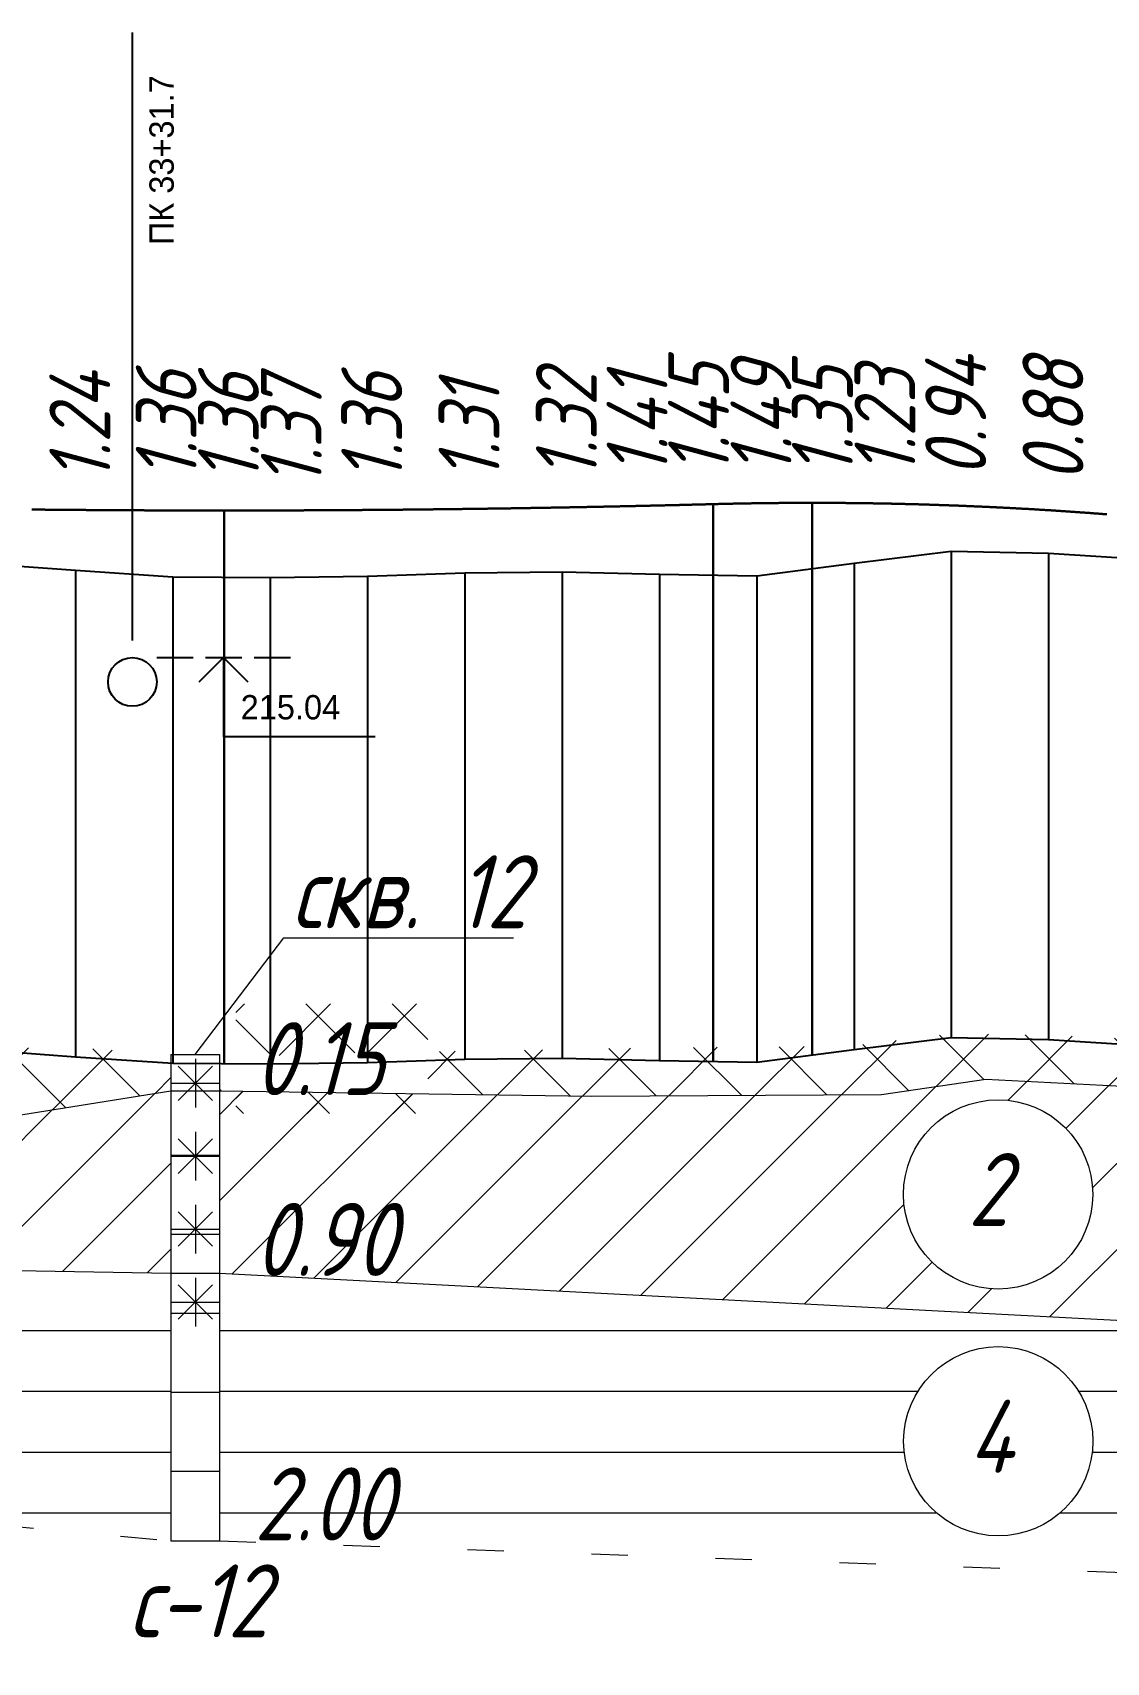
# Model space of a CAD drawing. Extents: x 2172 to 5772, y -842 to -248.
# Drawn here: x 2929.5 to 2973.6, y -483.6 to -416.6 of the extents above; entities that cross this region are included whole.
import ezdxf

# ---------------------------------------------------------------- set-up
doc = ezdxf.new("R2010")
doc.units = 0
doc.header["$MEASUREMENT"] = 0
doc.linetypes.add('CONTI', pattern=[0])
doc.linetypes.add('STROT', pattern=[1.7, 0.5, -1.2])
doc.layers.add('геология', color=7, linetype='CONTINUOUS', lineweight=20)
doc.layers.add('КРАСНЫЙ_ПРОФИЛЬ', color=1, linetype='CONTINUOUS', lineweight=30)
for name, color, linetype in [('ДИНАМИЧЕСКИЕ_КОММУНИКАЦИИ', 7, 'CONTINUOUS'), ('РАБОЧИЕ_ОТМЕТКИ', 1, 'CONTINUOUS'), ('ЧЕРНЫЙ_ПРОФИЛЬ', 7, 'CONTINUOUS')]:
    doc.layers.add(name, color=color, linetype=linetype)
doc.styles.add('ГОСТ', font='gost.TTF', dxfattribs={"oblique": 15, "height": 1})
pattern_1 = [(180, (5187.122, -2923.0004), (-7e-16, -3.25), [])]

# ---------------------------------------------------------------- blocks, each defined once
blk = doc.blocks.new('*U0')
at = {"layer": 'ДИНАМИЧЕСКИЕ_КОММУНИКАЦИИ', "color": 0}
blk.add_circle((0, 0), 1, dxfattribs=at)
blk = doc.blocks.new('*U1')
at = {"layer": 'ДИНАМИЧЕСКИЕ_КОММУНИКАЦИИ', "color": 0}
blk.add_text('215.04', height=1, dxfattribs=at).set_placement((4.45, -2.54))
blk = doc.blocks.new('*U2')
at = {"layer": 'ДИНАМИЧЕСКИЕ_КОММУНИКАЦИИ', "color": 0}
blk.add_text('ПК 33+31.7', height=1, rotation=90, dxfattribs=at).set_placement((1.7, 3.2))

msp = doc.modelspace()

# ---------------------------------------------------------------- hatches: boundary and pattern name
at = {"layer": 'геология', "linetype": 'Continuous'}
h = msp.add_hatch(dxfattribs=at)
h.set_pattern_fill('ANSI31', scale=20, angle=135, style=0)
h.set_pattern_definition([(180, (2172.2283, -872.4663), (-4e-16, -2.5), [])])
h.paths.add_polyline_path([(3105.679, -497.894), (3100.295, -497.506), (3100.295, -519.506)])
h.paths.add_polyline_path([(3098.295, -497.506), (3069.026, -496.457), (3098.295, -519.506)])
h.paths.add_polyline_path([(3095.377, -507.84, -1), (3087.596, -507.84, -1)], flags=16)
h.paths.add_polyline_path([(3098.295, -478.506), (3094.269, -477.334), (3075.95, -477.859), (3057.943, -477.729), (3057.943, -487.729), (3069.026, -496.457), (3098.295, -497.506)])
h.paths.add_polyline_path([(3082.547, -484.72, -1), (3090.328, -484.72, -1)], flags=16)
h.paths.add_polyline_path([(3107.228, -478.296), (3100.295, -478.506), (3100.295, -497.506), (3105.679, -497.894), (3107.228, -491.676)])
h.paths.add_polyline_path([(3055.943, -477.729), (2997.845, -470.675), (2997.845, -480.675), (3055.943, -487.729)])
h.paths.add_polyline_path([(3020.092, -478.789, -1), (3027.873, -478.789, -1)], flags=16)
h.paths.add_polyline_path([(2995.845, -470.675), (2937.148, -467.612), (2937.148, -478.612), (2995.845, -480.675)])
h.paths.add_polyline_path([(2965.266, -474.518, -1), (2973.047, -474.518, -1)], flags=16)
h.paths.add_polyline_path([(2935.148, -467.612), (2902.578, -467.013), (2877.223, -464.243), (2877.223, -473.243), (2935.148, -478.612)])
h.paths.add_polyline_path([(2875.223, -464.243), (2858.104, -464.299, -0.510101), (2851.805, -464.319), (2819.363, -464.426), (2817.121, -464.728), (2817.121, -472.728), (2875.223, -473.243)])
h.paths.add_polyline_path([(2866.261, -468.476, -1), (2858.481, -468.476, -1)], flags=16)
h.paths.add_polyline_path([(2815.121, -464.728), (2788.34, -465.726), (2757.069, -466.983), (2757.069, -475.983), (2815.121, -472.728)])
h.paths.add_polyline_path([(2812.243, -467.9), (2812.243, -465.9), (2814.243, -465.9), (2814.243, -467.9)], flags=16)
h.paths.add_polyline_path([(2755.069, -466.983), (2747.594, -468.75), (2747.594, -484.75), (2752.775, -485.118), (2755.069, -475.983)])
h.paths.add_polyline_path([(2745.594, -468.75), (2724.056, -461.574), (2697.034, -456.873), (2697.034, -469.873), (2715.941, -483.842), (2745.594, -484.75)])
h.paths.add_polyline_path([(2738.95, -474.795, -1), (2731.169, -474.795, -1)], flags=16)
h.paths.add_polyline_path([(2695.034, -456.873), (2675.653, -450.319), (2667.145, -449.292), (2664.204, -449.575, -0.625343), (2657.241, -450.247), (2657.05, -450.265), (2635.84, -449.678), (2635.84, -466.678), (2695.034, -469.873)])
h.paths.add_polyline_path([(2656.512, -459.647, -1), (2664.293, -459.647, -1)], flags=16)
h.paths.add_polyline_path([(2633.84, -449.678), (2615.668, -450.306), (2610.447, -450.491), (2575.112, -449.87), (2575.112, -466.37), (2630.663, -466.661), (2630.663, -464.729), (2632.663, -464.729), (2632.663, -466.672), (2633.84, -466.678)])
h.paths.add_polyline_path([(2573.112, -449.87), (2545.307, -449.807), (2534.156, -449.942), (2525.127, -450.367), (2516.098, -450.792), (2516.098, -466.792), (2573.112, -466.37)])
h.paths.add_polyline_path([(2514.098, -450.796), (2502.318, -453.238), (2488.412, -456.142), (2473.995, -463.346), (2473.995, -477.346), (2501.918, -477.287), (2514.098, -466.792)])
h.paths.add_polyline_path([(2492.069, -466.477, -1), (2484.288, -466.477, -1)], flags=16)
h.paths.add_polyline_path([(3100.971, -498.537), (3109.711, -498.537), (3109.711, -494.03), (3100.971, -494.03)], flags=9)
h.paths.add_polyline_path([(3089.501, -509.889), (3093.522, -509.889), (3093.522, -505.386), (3089.501, -505.386)], flags=8)
h.paths.add_polyline_path([(3084.452, -486.769), (3088.688, -486.769), (3088.688, -482.266), (3084.452, -482.266)], flags=8)
h.paths.add_polyline_path([(3058.619, -488.463), (3067.359, -488.463), (3067.359, -483.956), (3058.619, -483.956)], flags=24)
h.paths.add_polyline_path([(3053.467, -492.45), (3062.42, -492.45), (3062.42, -487.946), (3053.467, -487.946)], flags=9)
h.paths.add_polyline_path([(3100.97, -479.396), (3109.71, -479.396), (3109.71, -474.889), (3100.97, -474.889)], flags=9)
h.paths.add_polyline_path([(3021.997, -480.838), (3026.232, -480.838), (3026.232, -476.334), (3021.997, -476.334)], flags=8)
h.paths.add_polyline_path([(2998.521, -481.408), (3007.261, -481.408), (3007.261, -476.902), (2998.521, -476.902)], flags=25)
h.paths.add_polyline_path([(2967.171, -476.567), (2971.406, -476.567), (2971.406, -472.064), (2967.171, -472.064)], flags=8)
h.paths.add_polyline_path([(2937.823, -479.346), (2946.563, -479.346), (2946.563, -474.839), (2937.823, -474.839)], flags=25)
h.paths.add_polyline_path([(2877.899, -473.976), (2886.639, -473.976), (2886.639, -469.47), (2877.899, -469.47)], flags=25)
h.paths.add_polyline_path([(2860.385, -470.525), (2864.621, -470.525), (2864.621, -466.022), (2860.385, -466.022)], flags=8)
h.paths.add_polyline_path([(2817.796, -473.462), (2826.537, -473.462), (2826.537, -468.955), (2817.796, -468.955)], flags=9)
h.paths.add_polyline_path([(2817.796, -465.647), (2825.893, -465.647), (2825.893, -461.141), (2817.796, -461.141)], flags=9)
h.paths.add_polyline_path([(2804.271, -468.407), (2813.441, -468.407), (2813.441, -463.9), (2804.271, -463.9)], flags=9)
h.paths.add_polyline_path([(2757.745, -476.716), (2766.485, -476.716), (2766.485, -472.21), (2757.745, -472.21)], flags=9)
h.paths.add_polyline_path([(2757.745, -467.735), (2765.197, -467.735), (2765.197, -463.231), (2757.745, -463.231)], flags=9)
h.paths.add_polyline_path([(2752.592, -480.706), (2760.26, -480.706), (2760.26, -476.199), (2752.592, -476.199)], flags=9)
h.paths.add_polyline_path([(2748.268, -485.562), (2757.01, -485.562), (2757.01, -481.052), (2748.268, -481.052)], flags=9)
h.paths.add_polyline_path([(2748.27, -469.606), (2756.151, -469.606), (2756.151, -465.102), (2748.27, -465.102)], flags=9)
h.paths.add_polyline_path([(2733.073, -476.844), (2737.309, -476.844), (2737.309, -472.34), (2733.073, -472.34)], flags=8)
h.paths.add_polyline_path([(2697.71, -470.607), (2706.45, -470.607), (2706.45, -466.1), (2697.71, -466.1)], flags=24)
h.paths.add_polyline_path([(2692.558, -474.594), (2700.225, -474.594), (2700.225, -470.09), (2692.558, -470.09)], flags=9)
h.paths.add_polyline_path([(2658.417, -461.696), (2662.652, -461.696), (2662.652, -457.193), (2658.417, -457.193)], flags=8)
h.paths.add_polyline_path([(2636.515, -467.411), (2645.255, -467.411), (2645.255, -462.905), (2636.515, -462.905)], flags=25)
h.paths.add_polyline_path([(2636.516, -450.542), (2645.04, -450.542), (2645.04, -446.039), (2636.516, -446.039)], flags=9)
h.paths.add_polyline_path([(2624.014, -467.235), (2631.251, -467.235), (2631.251, -462.731), (2624.014, -462.731)], flags=9)
h.paths.add_polyline_path([(2575.788, -467.103), (2584.528, -467.103), (2584.528, -462.597), (2575.788, -462.597)], flags=9)
h.paths.add_polyline_path([(2575.788, -450.708), (2584.098, -450.708), (2584.098, -446.205), (2575.788, -446.205)], flags=9)
h.paths.add_polyline_path([(2516.774, -467.526), (2525.514, -467.526), (2525.514, -463.02), (2516.774, -463.02)], flags=9)
h.paths.add_polyline_path([(2516.774, -451.631), (2525.513, -451.631), (2525.513, -447.127), (2516.774, -447.127)], flags=9)
h.paths.add_polyline_path([(2486.192, -468.526), (2490.428, -468.526), (2490.428, -464.023), (2486.192, -464.023)], flags=8)
h.paths.add_polyline_path([(2474.67, -478.32), (2483.41, -478.32), (2483.41, -473.813), (2474.67, -473.813)], flags=9)
h.paths.add_polyline_path([(2474.67, -464.035), (2482.767, -464.035), (2482.767, -459.529), (2474.67, -459.529)], flags=24)
h = msp.add_hatch(dxfattribs=at)
h.set_pattern_fill('ANSI37', color=1, scale=20, style=0)
h.set_pattern_definition([(45, (2172.2283, -872.4663), (-1.767767, 1.767767), []), (135, (2172.2283, -872.4663), (-1.767767, -1.767767), [])])
h.paths.add_polyline_path([(2633.84, -446.708), (2631.228, -446.786), (2627.248, -447.228), (2623.267, -447.602), (2619.228, -447.346), (2615.194, -447.004), (2611.228, -446.811), (2609.468, -446.756), (2582.25, -449.995), (2610.447, -450.491), (2615.668, -450.306), (2633.84, -449.678)])
edge = h.paths.add_edge_path()
edge.add_arc((2660.559, -448.216), 3.89, 155.4244, 180, ccw=False)
edge.add_line((2657.021, -446.598), (2655.228, -446.696))
edge.add_line((2655.228, -446.696), (2651.228, -446.776))
edge.add_line((2651.228, -446.776), (2647.228, -446.736))
edge.add_line((2647.228, -446.736), (2643.228, -446.676))
edge.add_line((2643.228, -446.676), (2639.228, -446.676))
edge.add_line((2639.228, -446.676), (2635.84, -446.668))
edge.add_line((2635.84, -446.668), (2635.84, -449.678))
edge.add_line((2635.84, -449.678), (2657.05, -450.265))
edge.add_line((2657.05, -450.265), (2657.241, -450.247))
edge.add_arc((2660.559, -448.216), 3.89, 180, 211.46903, ccw=False)
edge = h.paths.add_edge_path()
edge.add_line((2687.228, -448.546), (2683.228, -448.126))
edge.add_line((2683.228, -448.126), (2679.228, -447.516))
edge.add_line((2679.228, -447.516), (2675.19, -447.089))
edge.add_line((2675.19, -447.089), (2671.228, -446.814))
edge.add_line((2671.228, -446.814), (2667.167, -446.393))
edge.add_line((2667.167, -446.393), (2663.707, -445.93))
edge.add_arc((2660.559, -448.216), 3.89, 0, 35.98951, ccw=False)
edge.add_arc((2660.559, -448.216), 3.89, 339.54716, 360, ccw=False)
edge.add_line((2664.204, -449.575), (2667.145, -449.292))
edge.add_line((2667.145, -449.292), (2675.653, -450.319))
edge.add_line((2675.653, -450.319), (2695.034, -456.873))
edge.add_line((2695.034, -456.873), (2695.034, -449.873))
edge.add_line((2695.034, -449.873), (2696.034, -449.873))
edge.add_line((2696.034, -449.873), (2695.228, -449.726))
edge.add_line((2695.228, -449.726), (2691.228, -449.076))
edge.add_line((2691.228, -449.076), (2687.228, -448.546))
h.paths.add_polyline_path([(2745.594, -455.74), (2743.228, -455.716), (2742.068, -455.576), (2739.228, -456.066), (2735.228, -456.456), (2731.228, -456.296), (2727.228, -455.626), (2723.228, -454.856), (2719.228, -454.046), (2715.228, -453.246), (2711.228, -452.496), (2707.228, -451.926), (2703.228, -451.256), (2699.228, -450.456), (2697.034, -450.056), (2697.034, -456.873), (2724.056, -461.574), (2745.594, -468.75)])
h.paths.add_polyline_path([(2755.069, -455.972), (2751.228, -455.866), (2747.594, -455.766), (2747.594, -468.75), (2755.069, -466.983)])
h.paths.add_polyline_path([(2815.121, -452.778), (2811.228, -453.186), (2807.228, -453.576), (2803.228, -453.906), (2799.228, -454.226), (2795.228, -454.496), (2791.228, -454.726), (2787.228, -454.846), (2783.228, -454.986), (2779.228, -455.186), (2775.228, -455.546), (2771.228, -455.786), (2767.228, -455.896), (2763.228, -455.946), (2759.228, -456.006), (2757.069, -455.99), (2757.069, -466.983), (2788.34, -465.726), (2815.121, -464.728)])
edge = h.paths.add_edge_path(flags=16)
edge.add_arc((2783.434, -460.221), 3.89, 0, 360)
edge = h.paths.add_edge_path()
edge.add_line((2875.223, -453.243), (2876.223, -453.243))
edge.add_line((2876.223, -453.243), (2875.228, -453.026))
edge.add_line((2875.228, -453.026), (2871.228, -452.676))
edge.add_line((2871.228, -452.676), (2867.228, -452.246))
edge.add_line((2867.228, -452.246), (2863.228, -451.666))
edge.add_line((2863.228, -451.666), (2859.228, -451.796))
edge.add_line((2859.228, -451.796), (2855.228, -451.776))
edge.add_line((2855.228, -451.776), (2851.228, -451.626))
edge.add_line((2851.228, -451.626), (2847.228, -451.636))
edge.add_line((2847.228, -451.636), (2843.228, -451.886))
edge.add_line((2843.228, -451.886), (2839.228, -452.086))
edge.add_line((2839.228, -452.086), (2835.228, -452.266))
edge.add_line((2835.228, -452.266), (2831.228, -452.326))
edge.add_line((2831.228, -452.326), (2827.228, -452.356))
edge.add_line((2827.228, -452.356), (2823.228, -452.486))
edge.add_line((2823.228, -452.486), (2819.228, -452.596))
edge.add_line((2819.228, -452.596), (2817.121, -452.686))
edge.add_line((2817.121, -452.686), (2817.121, -464.728))
edge.add_line((2817.121, -464.728), (2841.52, -461.434))
edge.add_line((2841.52, -461.434), (2851.357, -460.525))
edge.add_arc((2854.947, -462.025), 3.89, 35.27094, 157.31648, ccw=False)
edge.add_line((2858.123, -459.779), (2875.223, -457.243))
edge.add_line((2875.223, -457.243), (2875.223, -453.243))
edge = h.paths.add_edge_path(flags=16)
edge.add_arc((2843.047, -456.452), 3.89, 0, 360)
h.paths.add_polyline_path([(2888.739, -455.334), (2887.228, -455.186), (2883.228, -454.766), (2879.228, -453.896), (2877.223, -453.46), (2877.223, -457.243), (2893.451, -459.677), (2902.604, -461.02), (2904.546, -461.396), (2896.31, -458.506)])
h.paths.add_polyline_path([(2935.148, -458.591), (2931.228, -458.336), (2927.228, -458.356), (2923.228, -458.386), (2919.228, -458.336), (2915.228, -458.026), (2911.228, -458.106), (2907.228, -457.936), (2903.228, -457.376), (2899.228, -456.656), (2895.228, -456.026), (2891.228, -455.576), (2888.739, -455.334), (2896.31, -458.506), (2904.546, -461.396), (2908.331, -462.128), (2918.134, -462.447), (2926.468, -461.488), (2935.148, -460.112)])
h.paths.add_polyline_path([(2983.228, -458.906), (2979.228, -458.466), (2975.228, -457.996), (2971.228, -457.826), (2967.228, -457.756), (2963.228, -458.256), (2959.228, -458.316), (2955.228, -458.326), (2951.228, -458.416), (2947.228, -458.476), (2943.228, -458.526), (2939.228, -458.666), (2937.148, -458.63), (2937.148, -460.112), (2952.449, -460.334), (2964.352, -460.255), (2968.652, -459.63), (2976.393, -460.021), (2995.845, -461.675), (2995.845, -460.633), (2995.228, -460.606), (2991.228, -460.036), (2987.228, -459.366)])
h.paths.add_polyline_path([(3035.228, -464.706), (3031.228, -464.526), (3027.228, -464.366), (3023.228, -463.956), (3019.228, -463.396), (3015.228, -462.756), (3011.228, -461.896), (3007.228, -461.246), (3003.228, -460.936), (2999.228, -460.776), (2997.845, -460.718), (2997.845, -461.675), (3007.24, -462.448), (3015.757, -464.472), (3028.118, -466.353), (3036.549, -466.353), (3044.547, -467.487), (3055.943, -469.729), (3055.943, -467.729), (3056.943, -467.729), (3055.228, -467.386), (3051.228, -466.626), (3047.228, -466.086), (3043.228, -465.696), (3039.228, -465.296)])
edge = h.paths.add_edge_path()
edge.add_arc((3085.654, -471.868), 3.89, 119.50582, 180, ccw=False)
edge.add_line((3083.737, -468.482), (3083.228, -468.436))
edge.add_line((3083.228, -468.436), (3079.228, -468.326))
edge.add_line((3079.228, -468.326), (3075.228, -469.276))
edge.add_line((3075.228, -469.276), (3071.228, -469.416))
edge.add_line((3071.228, -469.416), (3067.228, -469.146))
edge.add_line((3067.228, -469.146), (3063.228, -468.636))
edge.add_line((3063.228, -468.636), (3059.228, -468.186))
edge.add_line((3059.228, -468.186), (3057.943, -467.929))
edge.add_line((3057.943, -467.929), (3057.943, -469.729))
edge.add_line((3057.943, -469.729), (3066.481, -472.337))
edge.add_line((3066.481, -472.337), (3075.035, -473.373))
edge.add_line((3075.035, -473.373), (3081.671, -474.773))
edge.add_line((3081.671, -474.773), (3083.425, -475.057))
edge.add_arc((3085.654, -471.868), 3.89, 180, 235.06071, ccw=False)
edge = h.paths.add_edge_path()
edge.add_line((3098.295, -469.573), (3097.548, -469.626))
edge.add_line((3097.548, -469.626), (3095.228, -469.536))
edge.add_line((3095.228, -469.536), (3091.228, -469.346))
edge.add_line((3091.228, -469.346), (3088.204, -468.93))
edge.add_arc((3085.654, -471.868), 3.89, 0, 49.03, ccw=False)
edge.add_arc((3085.654, -471.868), 3.89, -73.47193, 0, ccw=False)
edge.add_line((3086.76, -475.598), (3090.243, -476.162))
edge.add_line((3090.243, -476.162), (3098.295, -478.506))
edge.add_line((3098.295, -478.506), (3098.295, -469.573))
h.paths.add_polyline_path([(3107.228, -469.646), (3103.228, -469.516), (3100.295, -469.509), (3100.295, -478.506), (3107.228, -478.296)])
h.paths.add_polyline_path([(2937.824, -461.037), (2945.705, -461.037), (2945.705, -456.534), (2937.824, -456.534)])
h.paths.add_polyline_path([(2998.521, -462.453), (3006.617, -462.453), (3006.617, -457.95), (2998.521, -457.95)])
h.paths.add_polyline_path([(3058.619, -470.586), (3067.359, -470.586), (3067.359, -466.08), (3058.619, -466.08)])
h.paths.add_polyline_path([(3100.97, -479.396), (3109.71, -479.396), (3109.71, -474.889), (3100.97, -474.889)])
h = msp.add_hatch(dxfattribs=at)
h.set_pattern_fill('ANSI31', scale=20, style=0)
h.set_pattern_definition([(45, (3009.719, -466.3003), (-1.767767, 1.767767), [])])
h.paths.add_polyline_path([(3024.678, -465.907), (3015.757, -464.472), (3007.24, -462.448), (2997.845, -461.675), (2997.845, -470.675), (3055.943, -477.729), (3055.943, -469.729), (3044.547, -467.487), (3036.549, -466.353), (3028.118, -466.353), (3024.678, -465.907, -0.370657), (3027.984, -469.753, -1), (3020.203, -469.753, -0.459155)], flags=16)
h.paths.add_polyline_path([(2270.88, -479.487), (2269.805, -479.487), (2269.805, -481.49), (2267.805, -481.49), (2267.805, -479.487), (2267.228, -479.487), (2267.228, -485.487), (2270.88, -485.487)])
h.paths.add_polyline_path([(2283.848, -477.583), (2272.88, -479.487), (2272.88, -485.487), (2281.348, -483.871), (2283.848, -483.098)])
h.paths.add_polyline_path([(2289.148, -476.663), (2283.848, -477.583), (2283.848, -483.098), (2289.148, -481.459)])
h.paths.add_polyline_path([(2324.49, -470.529), (2289.148, -476.663), (2289.148, -481.459)])
h.paths.add_polyline_path([(2452.641, -457.257), (2408.716, -463.748), (2452.641, -462.257)])
h.paths.add_polyline_path([(2471.995, -457.346), (2454.641, -457.257), (2454.641, -462.257), (2471.995, -463.346)])
h.paths.add_polyline_path([(2488.412, -456.142), (2473.995, -457.346), (2473.995, -463.346)])
h.paths.add_polyline_path([(2875.223, -457.243), (2858.123, -459.779, -0.155125), (2858.837, -462.025, -0.157311), (2858.104, -464.299), (2875.223, -464.243)])
h.paths.add_polyline_path([(2851.057, -462.025, -0.0993), (2851.357, -460.525), (2841.52, -461.434), (2819.363, -464.426), (2851.805, -464.319, -0.15899)])
h.paths.add_polyline_path([(2745.594, -484.75), (2715.941, -483.842), (2745.594, -505.75)])
h.paths.add_polyline_path([(2738.507, -490.069, -1), (2730.726, -490.069, -1)], flags=16)
h.paths.add_polyline_path([(2752.775, -485.118), (2747.594, -484.75), (2747.594, -505.75)])
h.paths.add_polyline_path([(2935.148, -460.112), (2926.468, -461.488), (2918.134, -462.447), (2908.331, -462.128), (2902.604, -461.02), (2893.451, -459.677), (2877.223, -457.243), (2877.223, -464.243), (2902.578, -467.013), (2935.148, -467.612)])
h.paths.add_polyline_path([(2995.845, -461.675), (2976.393, -460.021), (2968.652, -459.63), (2964.352, -460.255), (2952.449, -460.334), (2937.148, -460.112), (2937.148, -467.612), (2995.845, -470.675)])
h.paths.add_polyline_path([(2965.26, -464.368, -1), (2973.041, -464.368, -1)], flags=16)
h.paths.add_polyline_path([(3024.678, -465.907), (3015.757, -464.472), (3007.24, -462.448), (2997.845, -461.675), (2997.845, -470.675), (3023.624, -473.615, -0.37925), (3020.203, -469.753, -0.459155)], flags=0)
h.paths.add_polyline_path([(3055.943, -469.729), (3044.547, -467.487), (3036.549, -466.353), (3028.118, -466.353), (3015.757, -464.472), (3007.24, -462.448), (2997.845, -461.675), (2997.845, -470.675), (3055.943, -477.729)])
h.paths.add_polyline_path([(3020.203, -469.753, -1), (3027.984, -469.753, -1)], flags=0)
h.paths.add_polyline_path([(3022.107, -471.802), (3026.344, -471.802), (3026.344, -467.296), (3022.107, -467.296)], flags=8)
h.paths.add_polyline_path([(2998.521, -471.402), (3006.617, -471.402), (3006.617, -466.899), (2998.521, -466.899)], flags=8)
h.paths.add_polyline_path([(2998.521, -471.402), (3006.617, -471.402), (3006.617, -466.899), (2998.521, -466.899)], flags=8)
h = msp.add_hatch(dxfattribs=at)
h.set_pattern_fill('ANSI31', scale=26, angle=135, style=0)
h.set_pattern_definition(pattern_1)
h.paths.add_polyline_path([(2937.148, -460.112), (2935.148, -460.112), (2935.148, -467.612), (2937.148, -467.612)])
h = msp.add_hatch(dxfattribs=at)
h.set_pattern_fill('ANSI31', scale=26, angle=135, style=0)
h.set_pattern_definition(pattern_1)
h.paths.add_polyline_path([(2937.148, -467.612), (2935.148, -467.612), (2935.148, -478.612), (2937.148, -478.612)])

# ---------------------------------------------------------------- linework, layer by layer
at = {"layer": 'геология', "color": 7, "linetype": 'Continuous'}
for p, q in [((2936.148, -458.612), (2939.793, -453.811)), ((2939.793, -453.811), (2949.238, -453.811)), ((2935.148, -458.612), (2937.148, -458.612)), ((2964.352, -460.255), (2968.652, -459.63)), ((2968.652, -459.63), (2976.393, -460.021)), ((2926.468, -461.488), (2935.148, -460.112)), ((2935.148, -460.112), (2937.148, -460.112)), ((2935.148, -460.112), (2937.148, -460.112)), ((2937.148, -460.112), (2952.449, -460.334)), ((2952.449, -460.334), (2964.352, -460.255)), ((2902.578, -467.013), (2935.148, -467.612)), ((2935.148, -467.612), (2937.148, -467.612)), ((2935.148, -467.612), (2937.148, -467.612)), ((2937.148, -467.612), (2995.845, -470.675)), ((2935.148, -478.612), (2937.148, -478.612)), ((2935.148, -478.612), (2937.148, -478.612))]:
    msp.add_line(p, q, dxfattribs=at)
at = {"layer": 'геология', "color": 7, "linetype": 'Continuous', "ltscale": 5}
for p, q in [((2935.148, -458.612), (2935.148, -478.612)), ((2937.148, -458.612), (2937.148, -478.612))]:
    msp.add_line(p, q, dxfattribs=at)
at = {"layer": 'геология', "color": 1, "linetype": 'Continuous'}
for p, q in [((2936.155, -458.795), (2936.155, -460.795)), ((2935.448, -460.502), (2936.862, -459.088)), ((2936.862, -460.502), (2935.448, -459.088)), ((2935.155, -459.795), (2937.155, -459.795)), ((2935.448, -463.502), (2936.862, -462.088)), ((2936.862, -463.502), (2935.448, -462.088)), ((2936.155, -461.795), (2936.155, -463.795)), ((2935.155, -462.795), (2937.155, -462.795)), ((2935.448, -466.502), (2936.862, -465.088)), ((2936.862, -466.502), (2935.448, -465.088)), ((2936.155, -464.795), (2936.155, -466.795)), ((2935.155, -465.795), (2937.155, -465.795)), ((2935.448, -469.502), (2936.862, -468.088)), ((2936.862, -469.502), (2935.448, -468.088)), ((2936.155, -467.795), (2936.155, -469.795)), ((2935.155, -468.795), (2937.155, -468.795))]:
    msp.add_line(p, q, dxfattribs=at)
at = {"layer": 'геология', "color": 7, "linetype": 'STROT', "ltscale": 3}
for p, q in [((2877.223, -473.243), (2935.148, -478.612)), ((2937.148, -478.612), (2995.845, -480.675))]:
    msp.add_line(p, q, dxfattribs=at)
at = {"layer": 'геология', "color": 7, "linetype": 'Continuous'}
for centre in [(2969.151, -464.368), (2969.157, -474.518)]:
    msp.add_circle(centre, 3.89, dxfattribs=at)
at = {"layer": 'ДИНАМИЧЕСКИЕ_КОММУНИКАЦИИ', "color": 7}
for points in [[(2933.568, -441.595), (2933.568, -416.595)], [(2934.568, -442.295), (2936.068, -442.295)], [(2936.318, -443.295), (2937.318, -442.295), (2938.318, -443.295)], [(2936.568, -442.295), (2938.068, -442.295)], [(2937.318, -442.295), (2937.318, -445.535), (2943.551, -445.535)], [(2938.568, -442.295), (2940.068, -442.295)]]:
    msp.add_lwpolyline(points, dxfattribs=at)
at = {"layer": 'КРАСНЫЙ_ПРОФИЛЬ'}
for p, q in [((2937.338, -436.247), (2937.338, -458.976)), ((2957.435, -435.984), (2957.435, -458.891)), ((2961.503, -435.931), (2961.503, -458.626))]:
    msp.add_line(p, q, dxfattribs=at)
for points in [[(2929.435, -436.206), (2929.475, -436.206), (2929.515, -436.207), (2929.555, -436.207), (2929.595, -436.208), (2929.635, -436.208), (2929.675, -436.208), (2929.715, -436.209), (2929.755, -436.209), (2929.795, -436.21), (2929.835, -436.21), (2929.875, -436.21), (2929.915, -436.211), (2929.955, -436.211), (2929.995, -436.212), (2930.035, -436.212), (2930.075, -436.212), (2930.115, -436.213), (2930.155, -436.213), (2930.195, -436.213), (2930.235, -436.214), (2930.275, -436.214), (2930.315, -436.215), (2930.355, -436.215), (2930.395, -436.215), (2930.435, -436.216), (2930.475, -436.216), (2930.515, -436.216), (2930.555, -436.217), (2930.595, -436.217), (2930.635, -436.217), (2930.675, -436.218), (2930.715, -436.218), (2930.755, -436.218), (2930.795, -436.219), (2930.835, -436.219), (2930.875, -436.219), (2930.915, -436.22), (2930.955, -436.22), (2930.995, -436.22), (2931.035, -436.221), (2931.075, -436.221), (2931.115, -436.221), (2931.155, -436.222), (2931.195, -436.222), (2931.228, -436.222), (2931.235, -436.222), (2931.275, -436.223), (2931.315, -436.223), (2931.355, -436.223), (2931.395, -436.224), (2931.435, -436.224), (2931.475, -436.224), (2931.515, -436.225), (2931.555, -436.225), (2931.595, -436.225), (2931.635, -436.225), (2931.675, -436.226), (2931.715, -436.226), (2931.755, -436.226), (2931.795, -436.227), (2931.835, -436.227), (2931.875, -436.227), (2931.915, -436.227), (2931.955, -436.228), (2931.995, -436.228), (2932.035, -436.228), (2932.075, -436.229), (2932.115, -436.229), (2932.155, -436.229), (2932.195, -436.229), (2932.235, -436.23), (2932.275, -436.23), (2932.315, -436.23), (2932.355, -436.23), (2932.395, -436.231), (2932.435, -436.231), (2932.475, -436.231), (2932.515, -436.231), (2932.555, -436.232), (2932.595, -436.232), (2932.635, -436.232), (2932.675, -436.232), (2932.715, -436.233), (2932.755, -436.233), (2932.795, -436.233), (2932.835, -436.233), (2932.875, -436.234), (2932.915, -436.234), (2932.955, -436.234), (2932.995, -436.234), (2933.035, -436.235), (2933.075, -436.235), (2933.115, -436.235), (2933.155, -436.235), (2933.195, -436.235), (2933.235, -436.236), (2933.275, -436.236), (2933.315, -436.236), (2933.355, -436.236), (2933.395, -436.236), (2933.435, -436.237), (2933.475, -436.237), (2933.515, -436.237), (2933.555, -436.237), (2933.595, -436.237), (2933.635, -436.238), (2933.675, -436.238), (2933.715, -436.238), (2933.755, -436.238), (2933.795, -436.238), (2933.835, -436.239), (2933.875, -436.239), (2933.915, -436.239), (2933.955, -436.239), (2933.995, -436.239), (2934.035, -436.239), (2934.075, -436.24), (2934.115, -436.24), (2934.155, -436.24), (2934.195, -436.24), (2934.235, -436.24), (2934.275, -436.24), (2934.315, -436.241), (2934.355, -436.241), (2934.395, -436.241), (2934.435, -436.241), (2934.475, -436.241), (2934.515, -436.241), (2934.555, -436.242), (2934.595, -436.242), (2934.635, -436.242), (2934.675, -436.242), (2934.715, -436.242), (2934.755, -436.242), (2934.795, -436.242), (2934.835, -436.242), (2934.875, -436.243), (2934.915, -436.243), (2934.955, -436.243), (2934.995, -436.243), (2935.035, -436.243), (2935.075, -436.243), (2935.115, -436.243), (2935.155, -436.243), (2935.195, -436.244), (2935.228, -436.244), (2935.235, -436.244), (2935.275, -436.244), (2935.315, -436.244), (2935.355, -436.244), (2935.395, -436.244), (2935.435, -436.244), (2935.475, -436.244), (2935.515, -436.244), (2935.555, -436.244), (2935.595, -436.245), (2935.635, -436.245), (2935.675, -436.245), (2935.715, -436.245), (2935.755, -436.245), (2935.795, -436.245), (2935.835, -436.245), (2935.875, -436.245), (2935.915, -436.245), (2935.955, -436.245), (2935.995, -436.245), (2936.035, -436.245), (2936.075, -436.246), (2936.115, -436.246), (2936.155, -436.246), (2936.195, -436.246), (2936.235, -436.246), (2936.275, -436.246), (2936.315, -436.246), (2936.355, -436.246), (2936.395, -436.246), (2936.435, -436.246), (2936.475, -436.246), (2936.515, -436.246), (2936.555, -436.246), (2936.595, -436.246), (2936.635, -436.246), (2936.675, -436.246), (2936.715, -436.246), (2936.755, -436.246), (2936.795, -436.246), (2936.835, -436.246), (2936.875, -436.246), (2936.915, -436.246), (2936.955, -436.246), (2936.995, -436.246), (2937.035, -436.246), (2937.075, -436.247), (2937.115, -436.247), (2937.155, -436.247), (2937.195, -436.247), (2937.235, -436.247), (2937.275, -436.247), (2937.315, -436.247), (2937.355, -436.247), (2937.395, -436.247), (2937.435, -436.247), (2937.475, -436.247), (2937.515, -436.247), (2937.555, -436.247), (2937.595, -436.247), (2937.635, -436.246), (2937.675, -436.246), (2937.715, -436.246), (2937.755, -436.246), (2937.795, -436.246), (2937.835, -436.246), (2937.875, -436.246), (2937.915, -436.246), (2937.955, -436.246), (2937.995, -436.246), (2938.035, -436.246), (2938.075, -436.246), (2938.115, -436.246), (2938.155, -436.246), (2938.195, -436.246), (2938.235, -436.246), (2938.275, -436.246), (2938.315, -436.246), (2938.355, -436.246), (2938.395, -436.246), (2938.435, -436.246), (2938.475, -436.246), (2938.515, -436.246), (2938.555, -436.246), (2938.595, -436.246), (2938.635, -436.245), (2938.675, -436.245), (2938.715, -436.245), (2938.755, -436.245), (2938.795, -436.245), (2938.835, -436.245), (2938.875, -436.245), (2938.915, -436.245), (2938.955, -436.245), (2938.995, -436.245), (2939.035, -436.245), (2939.075, -436.245), (2939.115, -436.245), (2939.155, -436.244), (2939.195, -436.244), (2939.228, -436.244), (2939.235, -436.244), (2939.275, -436.244), (2939.315, -436.244), (2939.355, -436.244), (2939.395, -436.244), (2939.435, -436.244), (2939.475, -436.244), (2939.515, -436.243), (2939.555, -436.243), (2939.595, -436.243), (2939.635, -436.243), (2939.675, -436.243), (2939.715, -436.243), (2939.755, -436.243), (2939.795, -436.243), (2939.835, -436.243), (2939.875, -436.242), (2939.915, -436.242), (2939.955, -436.242), (2939.995, -436.242), (2940.035, -436.242), (2940.075, -436.242), (2940.115, -436.242), (2940.155, -436.241), (2940.195, -436.241), (2940.235, -436.241), (2940.275, -436.241), (2940.315, -436.241), (2940.355, -436.241), (2940.395, -436.24), (2940.435, -436.24), (2940.475, -436.24), (2940.515, -436.24), (2940.555, -436.24), (2940.595, -436.24), (2940.635, -436.239), (2940.675, -436.239), (2940.715, -436.239), (2940.755, -436.239), (2940.795, -436.239), (2940.835, -436.239), (2940.875, -436.238), (2940.915, -436.238), (2940.955, -436.238), (2940.995, -436.238), (2941.035, -436.238), (2941.075, -436.237), (2941.115, -436.237), (2941.155, -436.237), (2941.195, -436.237), (2941.235, -436.237), (2941.275, -436.236), (2941.315, -436.236), (2941.355, -436.236), (2941.395, -436.236), (2941.435, -436.236), (2941.475, -436.235), (2941.515, -436.235), (2941.555, -436.235), (2941.595, -436.235), (2941.635, -436.235), (2941.675, -436.234), (2941.715, -436.234), (2941.755, -436.234), (2941.795, -436.234), (2941.835, -436.233), (2941.875, -436.233), (2941.915, -436.233), (2941.955, -436.233), (2941.995, -436.232), (2942.035, -436.232), (2942.075, -436.232), (2942.115, -436.232), (2942.155, -436.231), (2942.195, -436.231), (2942.235, -436.231), (2942.275, -436.231), (2942.315, -436.23), (2942.355, -436.23), (2942.395, -436.23), (2942.435, -436.23), (2942.475, -436.229), (2942.515, -436.229), (2942.555, -436.229), (2942.595, -436.229), (2942.635, -436.228), (2942.675, -436.228), (2942.715, -436.228), (2942.755, -436.228), (2942.795, -436.227), (2942.835, -436.227), (2942.875, -436.227), (2942.915, -436.226), (2942.955, -436.226), (2942.995, -436.226), (2943.035, -436.225), (2943.075, -436.225), (2943.115, -436.225), (2943.155, -436.225), (2943.195, -436.224), (2943.228, -436.224), (2943.235, -436.224), (2943.275, -436.224), (2943.315, -436.223), (2943.355, -436.223), (2943.395, -436.223), (2943.435, -436.222), (2943.475, -436.222), (2943.515, -436.222), (2943.555, -436.221), (2943.595, -436.221), (2943.635, -436.221), (2943.675, -436.22), (2943.715, -436.22), (2943.755, -436.22), (2943.795, -436.219), (2943.835, -436.219), (2943.875, -436.219), (2943.915, -436.218), (2943.955, -436.218), (2943.995, -436.218), (2944.035, -436.217), (2944.075, -436.217), (2944.115, -436.217), (2944.155, -436.216), (2944.195, -436.216), (2944.235, -436.216), (2944.275, -436.215), (2944.315, -436.215), (2944.355, -436.215), (2944.395, -436.214), (2944.435, -436.214), (2944.475, -436.213), (2944.515, -436.213), (2944.555, -436.213), (2944.595, -436.212), (2944.635, -436.212), (2944.675, -436.212), (2944.715, -436.211), (2944.755, -436.211), (2944.795, -436.21), (2944.835, -436.21), (2944.875, -436.21), (2944.915, -436.209), (2944.955, -436.209), (2944.995, -436.209), (2945.035, -436.208), (2945.075, -436.208), (2945.115, -436.207), (2945.155, -436.207), (2945.195, -436.206), (2945.235, -436.206), (2945.275, -436.206), (2945.315, -436.205), (2945.355, -436.205), (2945.395, -436.204), (2945.435, -436.204), (2945.475, -436.204), (2945.515, -436.203), (2945.555, -436.203), (2945.595, -436.202), (2945.635, -436.202), (2945.675, -436.201), (2945.715, -436.201), (2945.755, -436.201), (2945.795, -436.2), (2945.835, -436.2), (2945.875, -436.199), (2945.915, -436.199), (2945.955, -436.198), (2945.995, -436.198), (2946.035, -436.197), (2946.075, -436.197), (2946.115, -436.197), (2946.155, -436.196), (2946.195, -436.196), (2946.235, -436.195), (2946.275, -436.195), (2946.315, -436.194), (2946.355, -436.194), (2946.395, -436.193), (2946.435, -436.193), (2946.475, -436.192), (2946.515, -436.192), (2946.555, -436.191), (2946.595, -436.191), (2946.635, -436.19), (2946.675, -436.19), (2946.715, -436.189), (2946.755, -436.189), (2946.795, -436.189), (2946.835, -436.188), (2946.875, -436.188), (2946.915, -436.187), (2946.955, -436.187), (2946.995, -436.186), (2947.035, -436.186), (2947.075, -436.185), (2947.115, -436.185), (2947.155, -436.184), (2947.195, -436.184), (2947.228, -436.183), (2947.235, -436.183), (2947.275, -436.182), (2947.315, -436.182), (2947.355, -436.181), (2947.395, -436.181), (2947.435, -436.18), (2947.475, -436.18), (2947.515, -436.179), (2947.555, -436.179), (2947.595, -436.178), (2947.635, -436.178), (2947.675, -436.177), (2947.715, -436.177), (2947.755, -436.176), (2947.795, -436.176), (2947.835, -436.175), (2947.875, -436.175), (2947.915, -436.174), (2947.955, -436.173), (2947.995, -436.173), (2948.035, -436.172), (2948.075, -436.172), (2948.115, -436.171), (2948.155, -436.171), (2948.195, -436.17), (2948.235, -436.17), (2948.275, -436.169), (2948.315, -436.168), (2948.355, -436.168), (2948.395, -436.167), (2948.435, -436.167), (2948.475, -436.166), (2948.515, -436.165), (2948.555, -436.165), (2948.595, -436.164), (2948.635, -436.164), (2948.675, -436.163), (2948.715, -436.163), (2948.755, -436.162), (2948.795, -436.161), (2948.835, -436.161), (2948.875, -436.16), (2948.915, -436.16), (2948.955, -436.159), (2948.995, -436.158), (2949.035, -436.158), (2949.075, -436.157), (2949.115, -436.157), (2949.155, -436.156), (2949.195, -436.155), (2949.235, -436.155), (2949.275, -436.154), (2949.315, -436.153), (2949.355, -436.153), (2949.395, -436.152), (2949.435, -436.152), (2949.475, -436.151), (2949.515, -436.15), (2949.555, -436.15), (2949.595, -436.149), (2949.635, -436.148), (2949.675, -436.148), (2949.715, -436.147), (2949.755, -436.147), (2949.795, -436.146), (2949.835, -436.145), (2949.875, -436.145), (2949.915, -436.144), (2949.955, -436.143), (2949.995, -436.143), (2950.035, -436.142), (2950.075, -436.141), (2950.115, -436.141), (2950.155, -436.14), (2950.195, -436.139), (2950.235, -436.139), (2950.275, -436.138), (2950.315, -436.137), (2950.355, -436.137), (2950.395, -436.136), (2950.435, -436.135), (2950.475, -436.135), (2950.515, -436.134), (2950.555, -436.133), (2950.595, -436.133), (2950.635, -436.132), (2950.675, -436.131), (2950.715, -436.13), (2950.755, -436.13), (2950.795, -436.129), (2950.835, -436.128), (2950.875, -436.128), (2950.915, -436.127), (2950.955, -436.126), (2950.995, -436.126), (2951.035, -436.125), (2951.075, -436.124), (2951.115, -436.123), (2951.155, -436.123), (2951.195, -436.122), (2951.228, -436.121), (2951.235, -436.121), (2951.275, -436.121), (2951.315, -436.12), (2951.355, -436.119), (2951.395, -436.118), (2951.435, -436.118), (2951.475, -436.117), (2951.515, -436.116), (2951.555, -436.115), (2951.595, -436.115), (2951.635, -436.114), (2951.675, -436.113), (2951.715, -436.112), (2951.755, -436.112), (2951.795, -436.111), (2951.835, -436.11), (2951.875, -436.109), (2951.915, -436.109), (2951.955, -436.108), (2951.995, -436.107), (2952.035, -436.106), (2952.075, -436.106), (2952.115, -436.105), (2952.155, -436.104), (2952.195, -436.103), (2952.235, -436.103), (2952.275, -436.102), (2952.315, -436.101), (2952.355, -436.1), (2952.395, -436.099), (2952.435, -436.099), (2952.475, -436.098), (2952.515, -436.097), (2952.555, -436.096), (2952.595, -436.096), (2952.635, -436.095), (2952.675, -436.094), (2952.715, -436.093), (2952.755, -436.092), (2952.795, -436.092), (2952.835, -436.091), (2952.875, -436.09), (2952.915, -436.089), (2952.955, -436.088), (2952.995, -436.087), (2953.035, -436.087), (2953.075, -436.086), (2953.115, -436.085), (2953.155, -436.084), (2953.195, -436.083), (2953.235, -436.083), (2953.275, -436.082), (2953.315, -436.081), (2953.355, -436.08), (2953.395, -436.079), (2953.435, -436.078), (2953.475, -436.078), (2953.515, -436.077), (2953.555, -436.076), (2953.595, -436.075), (2953.635, -436.074), (2953.675, -436.073), (2953.715, -436.073), (2953.755, -436.072), (2953.795, -436.071), (2953.835, -436.07), (2953.875, -436.069), (2953.915, -436.068), (2953.955, -436.067), (2953.995, -436.067), (2954.035, -436.066), (2954.075, -436.065), (2954.115, -436.064), (2954.155, -436.063), (2954.195, -436.062), (2954.235, -436.061), (2954.275, -436.06), (2954.315, -436.06), (2954.355, -436.059), (2954.395, -436.058), (2954.435, -436.057), (2954.475, -436.056), (2954.515, -436.055), (2954.555, -436.054), (2954.595, -436.053), (2954.635, -436.052), (2954.675, -436.052), (2954.715, -436.051), (2954.755, -436.05), (2954.795, -436.049), (2954.835, -436.048), (2954.875, -436.047), (2954.915, -436.046), (2954.955, -436.045), (2954.995, -436.044), (2955.035, -436.043), (2955.075, -436.042), (2955.115, -436.042), (2955.155, -436.041), (2955.195, -436.04), (2955.228, -436.039), (2955.235, -436.039), (2955.275, -436.038), (2955.315, -436.037), (2955.355, -436.036), (2955.395, -436.035), (2955.435, -436.034), (2955.475, -436.033), (2955.515, -436.032), (2955.555, -436.031), (2955.595, -436.03), (2955.635, -436.029), (2955.675, -436.028), (2955.715, -436.027), (2955.755, -436.026), (2955.795, -436.026), (2955.835, -436.025), (2955.875, -436.024), (2955.915, -436.023), (2955.955, -436.022), (2955.995, -436.021), (2956.035, -436.02), (2956.075, -436.019), (2956.115, -436.018), (2956.155, -436.017), (2956.195, -436.016), (2956.235, -436.015), (2956.275, -436.014), (2956.315, -436.013), (2956.355, -436.012), (2956.395, -436.011), (2956.435, -436.01), (2956.475, -436.009), (2956.515, -436.008), (2956.555, -436.007), (2956.595, -436.006), (2956.635, -436.005), (2956.675, -436.004), (2956.715, -436.003), (2956.755, -436.002), (2956.795, -436.001), (2956.835, -436), (2956.875, -435.999), (2956.915, -435.998), (2956.955, -435.997), (2956.995, -435.996), (2957.035, -435.995), (2957.075, -435.994), (2957.115, -435.993), (2957.155, -435.992), (2957.195, -435.991), (2957.235, -435.99), (2957.275, -435.989), (2957.315, -435.988), (2957.355, -435.987), (2957.395, -435.986), (2957.435, -435.984)], [(2957.435, -435.984), (2957.474, -435.983), (2957.514, -435.982), (2957.554, -435.981), (2957.594, -435.98), (2957.634, -435.979), (2957.674, -435.978), (2957.714, -435.977), (2957.754, -435.976), (2957.794, -435.976), (2957.834, -435.975), (2957.874, -435.974), (2957.914, -435.973), (2957.954, -435.972), (2957.994, -435.971), (2958.034, -435.97), (2958.074, -435.969), (2958.114, -435.968), (2958.154, -435.967), (2958.194, -435.967), (2958.234, -435.966), (2958.274, -435.965), (2958.314, -435.964), (2958.354, -435.963), (2958.394, -435.962), (2958.434, -435.962), (2958.474, -435.961), (2958.514, -435.96), (2958.554, -435.959), (2958.594, -435.959), (2958.634, -435.958), (2958.674, -435.957), (2958.713, -435.956), (2958.753, -435.956), (2958.793, -435.955), (2958.833, -435.954), (2958.873, -435.954), (2958.913, -435.953), (2958.953, -435.952), (2958.993, -435.952), (2959.033, -435.951), (2959.073, -435.95), (2959.113, -435.95), (2959.153, -435.949), (2959.193, -435.949), (2959.228, -435.948), (2959.233, -435.948), (2959.273, -435.947), (2959.313, -435.947), (2959.353, -435.946), (2959.393, -435.946), (2959.433, -435.945), (2959.473, -435.945), (2959.513, -435.944), (2959.553, -435.944), (2959.593, -435.943), (2959.633, -435.943), (2959.673, -435.942), (2959.713, -435.942), (2959.753, -435.941), (2959.793, -435.941), (2959.833, -435.94), (2959.873, -435.94), (2959.912, -435.94), (2959.952, -435.939), (2959.992, -435.939), (2960.032, -435.938), (2960.072, -435.938), (2960.112, -435.938), (2960.152, -435.937), (2960.192, -435.937), (2960.232, -435.937), (2960.272, -435.936), (2960.312, -435.936), (2960.352, -435.936), (2960.392, -435.935), (2960.432, -435.935), (2960.472, -435.935), (2960.512, -435.935), (2960.552, -435.934), (2960.592, -435.934), (2960.632, -435.934), (2960.672, -435.934), (2960.712, -435.933), (2960.752, -435.933), (2960.792, -435.933), (2960.832, -435.933), (2960.872, -435.933), (2960.912, -435.933), (2960.952, -435.932), (2960.992, -435.932), (2961.032, -435.932), (2961.072, -435.932), (2961.112, -435.932), (2961.151, -435.932), (2961.191, -435.932), (2961.231, -435.932), (2961.271, -435.932), (2961.311, -435.932), (2961.351, -435.932), (2961.391, -435.931), (2961.431, -435.931), (2961.471, -435.931), (2961.511, -435.931), (2961.551, -435.931), (2961.591, -435.931), (2961.631, -435.931), (2961.671, -435.932), (2961.711, -435.932), (2961.751, -435.932), (2961.791, -435.932), (2961.831, -435.932), (2961.871, -435.932), (2961.911, -435.932), (2961.951, -435.932), (2961.991, -435.932), (2962.031, -435.932), (2962.071, -435.932), (2962.111, -435.933), (2962.151, -435.933), (2962.191, -435.933), (2962.231, -435.933), (2962.271, -435.933), (2962.311, -435.934), (2962.351, -435.934), (2962.39, -435.934), (2962.43, -435.934), (2962.47, -435.934), (2962.51, -435.935), (2962.55, -435.935), (2962.59, -435.935), (2962.63, -435.936), (2962.67, -435.936), (2962.71, -435.936), (2962.75, -435.936), (2962.79, -435.937), (2962.83, -435.937), (2962.87, -435.937), (2962.91, -435.938), (2962.95, -435.938), (2962.99, -435.939), (2963.03, -435.939), (2963.07, -435.939), (2963.11, -435.94), (2963.15, -435.94), (2963.19, -435.941), (2963.228, -435.941), (2963.23, -435.941), (2963.27, -435.941), (2963.31, -435.942), (2963.35, -435.942), (2963.39, -435.943), (2963.43, -435.943), (2963.47, -435.944), (2963.51, -435.944), (2963.55, -435.945), (2963.589, -435.945), (2963.629, -435.946), (2963.669, -435.946), (2963.709, -435.947), (2963.749, -435.948), (2963.789, -435.948), (2963.829, -435.949), (2963.869, -435.949), (2963.909, -435.95), (2963.949, -435.951), (2963.989, -435.951), (2964.029, -435.952), (2964.069, -435.953), (2964.109, -435.953), (2964.149, -435.954), (2964.189, -435.955), (2964.229, -435.955), (2964.269, -435.956), (2964.309, -435.957), (2964.349, -435.957), (2964.389, -435.958), (2964.429, -435.959), (2964.469, -435.96), (2964.509, -435.96), (2964.549, -435.961), (2964.589, -435.962), (2964.629, -435.963), (2964.669, -435.964), (2964.709, -435.964), (2964.749, -435.965), (2964.789, -435.966), (2964.828, -435.967), (2964.868, -435.968), (2964.908, -435.969), (2964.948, -435.969), (2964.988, -435.97), (2965.028, -435.971), (2965.068, -435.972), (2965.108, -435.973), (2965.148, -435.974), (2965.188, -435.975), (2965.228, -435.976), (2965.268, -435.977), (2965.308, -435.978), (2965.348, -435.979), (2965.388, -435.98), (2965.428, -435.981), (2965.468, -435.982), (2965.508, -435.983), (2965.548, -435.984), (2965.588, -435.985), (2965.628, -435.986), (2965.668, -435.987), (2965.708, -435.988), (2965.748, -435.989), (2965.788, -435.99), (2965.828, -435.991), (2965.868, -435.992), (2965.908, -435.994), (2965.948, -435.995), (2965.988, -435.996), (2966.027, -435.997), (2966.067, -435.998), (2966.107, -435.999), (2966.147, -436.001), (2966.187, -436.002), (2966.227, -436.003), (2966.267, -436.004), (2966.307, -436.005), (2966.347, -436.007), (2966.387, -436.008), (2966.427, -436.009), (2966.467, -436.01), (2966.507, -436.012), (2966.547, -436.013), (2966.587, -436.014), (2966.627, -436.016), (2966.667, -436.017), (2966.707, -436.018), (2966.747, -436.02), (2966.787, -436.021), (2966.827, -436.022), (2966.867, -436.024), (2966.907, -436.025), (2966.947, -436.026), (2966.987, -436.028), (2967.027, -436.029), (2967.067, -436.031), (2967.107, -436.032), (2967.147, -436.034), (2967.187, -436.035), (2967.227, -436.036), (2967.228, -436.037), (2967.266, -436.038), (2967.306, -436.039), (2967.346, -436.041), (2967.386, -436.042), (2967.426, -436.044), (2967.466, -436.045), (2967.506, -436.047), (2967.546, -436.048), (2967.586, -436.05), (2967.626, -436.052), (2967.666, -436.053), (2967.706, -436.055), (2967.746, -436.056), (2967.786, -436.058), (2967.826, -436.06), (2967.866, -436.061), (2967.906, -436.063), (2967.946, -436.064), (2967.986, -436.066), (2968.026, -436.068), (2968.066, -436.069), (2968.106, -436.071), (2968.146, -436.073), (2968.186, -436.075), (2968.226, -436.076), (2968.266, -436.078), (2968.306, -436.08), (2968.346, -436.082), (2968.386, -436.083), (2968.426, -436.085), (2968.466, -436.087), (2968.505, -436.089), (2968.545, -436.09), (2968.585, -436.092), (2968.625, -436.094), (2968.665, -436.096), (2968.705, -436.098), (2968.745, -436.1), (2968.785, -436.101), (2968.825, -436.103), (2968.865, -436.105), (2968.905, -436.107), (2968.945, -436.109), (2968.985, -436.111), (2969.025, -436.113), (2969.065, -436.115), (2969.105, -436.117), (2969.145, -436.119), (2969.185, -436.121), (2969.225, -436.123), (2969.265, -436.125), (2969.305, -436.127), (2969.345, -436.129), (2969.385, -436.131), (2969.425, -436.133), (2969.465, -436.135), (2969.505, -436.137), (2969.545, -436.139), (2969.585, -436.141), (2969.625, -436.143), (2969.665, -436.145), (2969.704, -436.147), (2969.744, -436.149), (2969.784, -436.151), (2969.824, -436.153), (2969.864, -436.156), (2969.904, -436.158), (2969.944, -436.16), (2969.984, -436.162), (2970.024, -436.164), (2970.064, -436.166), (2970.104, -436.169), (2970.144, -436.171), (2970.184, -436.173), (2970.224, -436.175), (2970.264, -436.177), (2970.304, -436.18), (2970.344, -436.182), (2970.384, -436.184), (2970.424, -436.187), (2970.464, -436.189), (2970.504, -436.191), (2970.544, -436.193), (2970.584, -436.196), (2970.624, -436.198), (2970.664, -436.2), (2970.704, -436.203), (2970.744, -436.205), (2970.784, -436.207), (2970.824, -436.21), (2970.864, -436.212), (2970.904, -436.215), (2970.943, -436.217), (2970.983, -436.22), (2971.023, -436.222), (2971.063, -436.224), (2971.103, -436.227), (2971.143, -436.229), (2971.183, -436.232), (2971.223, -436.234), (2971.228, -436.235), (2971.263, -436.237), (2971.303, -436.239), (2971.343, -436.242), (2971.383, -436.244), (2971.423, -436.247), (2971.463, -436.249), (2971.503, -436.252), (2971.543, -436.255), (2971.583, -436.257), (2971.623, -436.26), (2971.663, -436.262), (2971.703, -436.265), (2971.743, -436.268), (2971.783, -436.27), (2971.823, -436.273), (2971.863, -436.275), (2971.903, -436.278), (2971.943, -436.281), (2971.983, -436.283), (2972.023, -436.286), (2972.063, -436.289), (2972.103, -436.292), (2972.143, -436.294), (2972.182, -436.297), (2972.222, -436.3), (2972.262, -436.302), (2972.302, -436.305), (2972.342, -436.308), (2972.382, -436.311), (2972.422, -436.314), (2972.462, -436.316), (2972.502, -436.319), (2972.542, -436.322), (2972.582, -436.325), (2972.622, -436.328), (2972.662, -436.331), (2972.702, -436.333), (2972.742, -436.336), (2972.782, -436.339), (2972.822, -436.342), (2972.862, -436.345), (2972.902, -436.348), (2972.942, -436.351), (2972.982, -436.354), (2973.022, -436.357), (2973.062, -436.36), (2973.102, -436.363), (2973.142, -436.366), (2973.182, -436.369), (2973.222, -436.372), (2973.262, -436.375), (2973.302, -436.378), (2973.342, -436.381), (2973.381, -436.384), (2973.421, -436.387), (2973.461, -436.39), (2973.501, -436.393), (2973.541, -436.396), (2973.581, -436.399), (2973.621, -436.402)]]:
    msp.add_lwpolyline(points, dxfattribs=at)
at = {"layer": 'ЧЕРНЫЙ_ПРОФИЛЬ'}
for p, q in [((2963.228, -438.411), (2967.228, -437.917)), ((2967.228, -437.917), (2967.228, -457.917)), ((2967.228, -437.917), (2971.228, -437.996)), ((2971.228, -437.996), (2971.228, -457.996)), ((2971.228, -437.996), (2975.228, -438.256)), ((2927.228, -438.408), (2931.228, -438.704)), ((2931.228, -438.704), (2931.228, -458.704)), ((2931.228, -438.704), (2935.228, -438.971)), ((2939.228, -438.999), (2943.228, -438.946)), ((2943.228, -438.946), (2947.228, -438.812)), ((2943.228, -438.946), (2943.228, -458.946)), ((2947.228, -438.812), (2951.228, -438.769)), ((2947.228, -438.812), (2947.228, -458.812)), ((2951.228, -438.769), (2951.228, -458.769)), ((2951.228, -438.769), (2955.228, -438.862)), ((2955.228, -438.862), (2955.228, -458.862)), ((2955.228, -438.862), (2959.228, -438.933)), ((2959.228, -438.933), (2963.228, -438.411)), ((2959.228, -438.933), (2959.228, -458.933)), ((2963.228, -438.411), (2963.228, -458.411)), ((2935.228, -438.971), (2935.228, -458.971)), ((2935.228, -438.971), (2939.228, -438.999)), ((2939.228, -438.999), (2939.228, -458.999)), ((2963.228, -458.411), (2967.228, -457.917)), ((2967.228, -457.917), (2971.228, -457.996)), ((2971.228, -457.996), (2975.228, -458.256)), ((2927.228, -458.408), (2931.228, -458.704)), ((2931.228, -458.704), (2935.228, -458.971)), ((2935.228, -458.971), (2939.228, -458.999)), ((2939.228, -458.999), (2943.228, -458.946)), ((2943.228, -458.946), (2947.228, -458.812)), ((2947.228, -458.812), (2951.228, -458.769)), ((2951.228, -458.769), (2955.228, -458.862)), ((2955.228, -458.862), (2959.228, -458.933)), ((2959.228, -458.933), (2963.228, -458.411))]:
    msp.add_line(p, q, dxfattribs=at)

# ---------------------------------------------------------------- block references
at = {"layer": 'ДИНАМИЧЕСКИЕ_КОММУНИКАЦИИ', "color": 7}
for name, p in [('*U2', (2933.568, -428.532)), ('*U1', (2933.568, -442.295))]:
    msp.add_blockref(name, p, dxfattribs=at)
at = {"layer": 'ДИНАМИЧЕСКИЕ_КОММУНИКАЦИИ', "color": 7, "rotation": 90}
msp.add_blockref('*U0', (2933.568, -443.295), dxfattribs=at)

# ---------------------------------------------------------------- texts
at = {"layer": 'геология', "color": 7, "lineweight": -3, "style": 'ГОСТ', "oblique": 15}
for s, p in [('скв. 12', (2940.106, -453.423)), ('с-12', (2933.422, -482.582))]:
    msp.add_text(s, height=3, dxfattribs=at).set_placement(p)
at = {"layer": 'геология', "color": 7, "linetype": 'CONTI', "style": 'ГОСТ', "oblique": 15}
for s, p in [('0.15', (2938.574, -460.286)), ('2', (2967.916, -465.667)), ('0.90', (2938.574, -467.718)), ('4', (2967.921, -475.817)), ('2.00', (2938.574, -478.595))]:
    msp.add_text(s, height=3, dxfattribs=at).set_placement(p)
at = {"layer": 'РАБОЧИЕ_ОТМЕТКИ', "style": 'ГОСТ', "oblique": 15}
for s, p in [('1.32', (2952.657, -434.971)), ('1.45', (2958.09, -434.77)), ('1.49', (2960.657, -434.798)), ('1.35', (2963.18, -434.827)), ('1.23', (2965.749, -434.819)), ('0.94', (2968.657, -434.886)), ('0.88', (2972.657, -435.084)), ('1.24', (2932.657, -435.072)), ('1.36', (2936.207, -434.993)), ('1.36', (2938.767, -435.096)), ('1.37', (2941.348, -435.278)), ('1.36', (2944.657, -435.074)), ('1.31', (2948.657, -435.033)), ('1.41', (2955.562, -434.819))]:
    msp.add_text(s, height=2.5, rotation=90, dxfattribs=at).set_placement(p)

doc.saveas('drawing.dxf')
